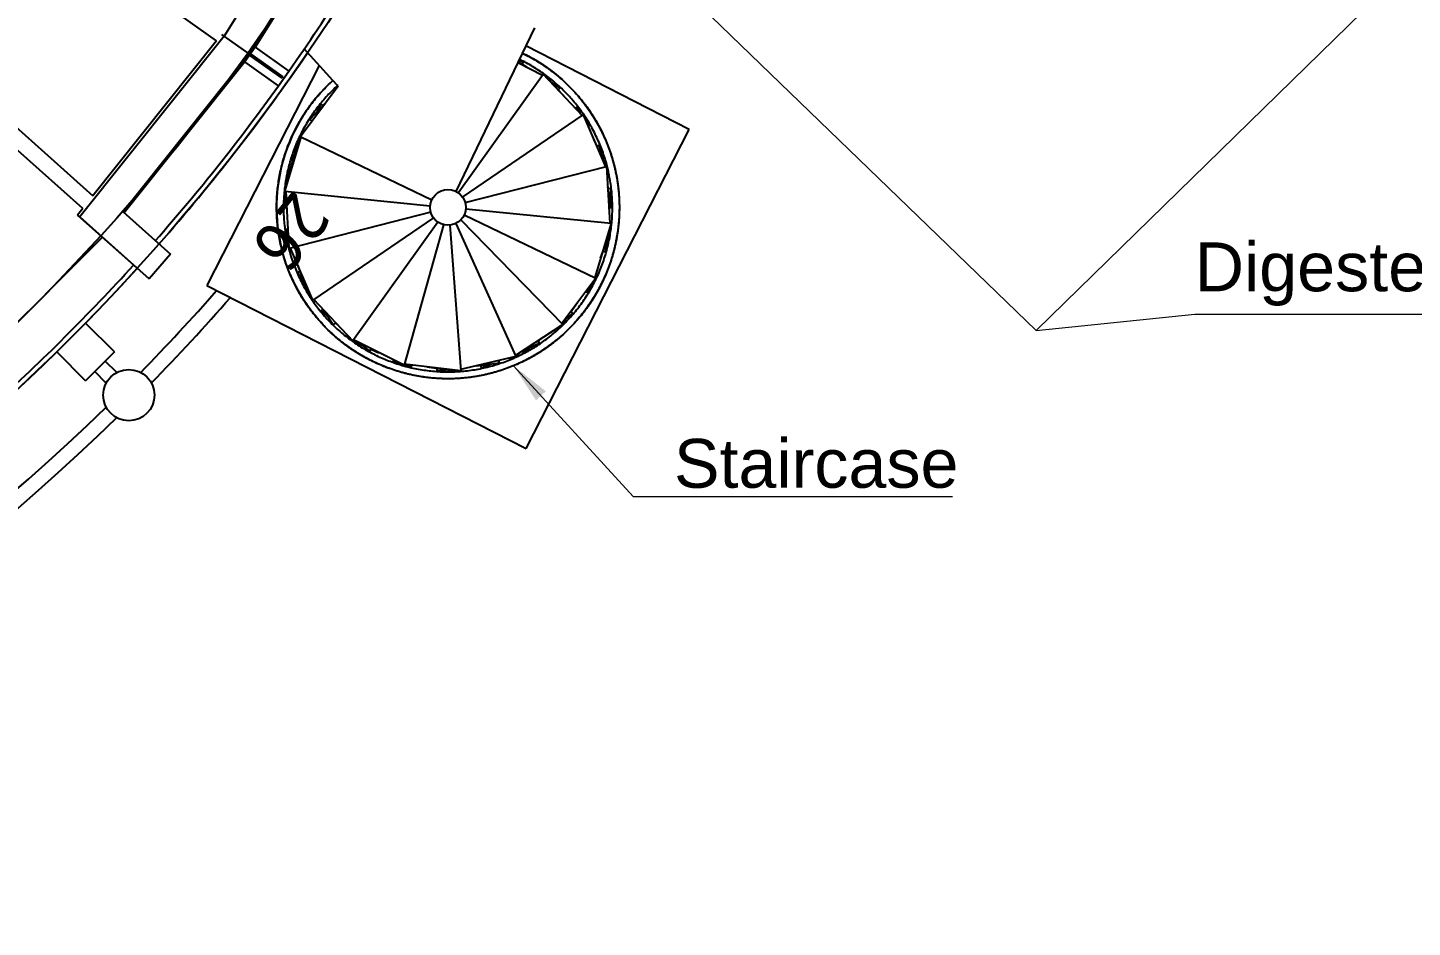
# Model space of a CAD drawing. Header units: millimetres. Extents: x 0 to 118900, y 0 to 84100.
# Drawn here: x 33333 to 41833, y 6496 to 12020 of the extents above; entities that cross this region are included whole.
import ezdxf

# ---------------------------------------------------------------- set-up
doc = ezdxf.new("R2010")
doc.units = ezdxf.units.MM
doc.header["$LTSCALE"] = 100
doc.layers.add('4003-AREA-04.1_F-Foundation', color=7, linetype='Continuous', lineweight=25, true_color=0xadadad)
for name, color, linetype, lineweight in [('4003-AREA-04.1_T-Tank', 7, 'Continuous', 25), ('Dimension', 7, 'Continuous', 18), ('Symbol', 7, 'Continuous', 18), ('Visible', 7, 'Continuous', 25)]:
    doc.layers.add(name, color=color, linetype=linetype, lineweight=lineweight)
doc.styles.add('Text Style176', font='tahoma.ttf')
doc.styles.add('Title', font='arial.ttf')
doc.dimstyles.new('Default - Method 2a$7', dxfattribs={"dimscale": 100, "dimtxt": 3, "dimasz": 2.5, "dimexe": 3, "dimexo": 0.5, "dimgap": 0.7, "dimtad": 0, "dimtoh": 1, "dimdec": 1, "dimrnd": 1e-08, "dimtxsty": 'Title', "dimcen": 0.09, "dimdle": 10, "dimclrd": 256, "dimclre": 256, "dimclrt": 7, "dimazin": 2, "dimtfac": 0.833333, "dimtdec": 1, "dimtmove": 0, "dimatfit": 3, "dimfxl": 1, "dimtolj": 1, "dimlwd": -1, "dimlwe": -1, "dimarcsym": 0})
doc.dimstyles.new('Default - Method 2b', dxfattribs={"dimscale": 100, "dimtxt": 3, "dimasz": 2.5, "dimexe": 3, "dimexo": 0.5, "dimgap": 0.7, "dimtad": 0, "dimtoh": 1, "dimdec": 1, "dimrnd": 1e-08, "dimtxsty": 'Title', "dimcen": 0.09, "dimdle": 10, "dimclrd": 256, "dimclre": 256, "dimclrt": 7, "dimadec": 0, "dimazin": 2, "dimtfac": 0.833333, "dimtdec": 1, "dimtmove": 0, "dimatfit": 3, "dimfxl": 1, "dimtolj": 1, "dimlwd": -1, "dimlwe": -1, "dimarcsym": 0})

# ---------------------------------------------------------------- blocks, each defined once
blk = doc.blocks.new('*D26')
at = {"layer": 'Defpoints', "color": 0, "transparency": 16777216}
for p in [(24937.9, 18779.6), (55187.9, 18779.6), (55187.9, 4279.6)]:
    blk.add_point(p, dxfattribs=at)
at = {"layer": 'Dimension', "transparency": 16777216}
for p, q in [((24937.9, 18729.6), (24937.9, 3979.6)), ((55187.9, 18729.6), (55187.9, 3979.6)), ((25187.9, 4279.6), (54937.9, 4279.6))]:
    blk.add_line(p, q, dxfattribs=at)
for points in [[(25187.9, 4321.3), (25187.9, 4237.9), (24937.9, 4279.6)], [(54937.9, 4321.3), (54937.9, 4237.9), (55187.9, 4279.6)]]:
    blk.add_solid(points, dxfattribs=at)
at = {"layer": 'Dimension', "color": 7, "transparency": 16777216, "insert": (39499, 4349.6), "char_height": 300, "attachment_point": 7, "style": 'Title'}
blk.add_mtext('\\A1;30250', dxfattribs=at)

msp = doc.modelspace()

# ---------------------------------------------------------------- linework, layer by layer
at = {"layer": '4003-AREA-04.1_F-Foundation'}
msp.add_circle((24937.91, 18779.59), 12250, dxfattribs=at)
at = {"layer": '4003-AREA-04.1_T-Tank'}
msp.add_circle((24937.91, 18779.59), 11950, dxfattribs=at)
at = {"layer": 'Visible'}
for p, q in [((34492.81, 11939.4), (27283.22, 17054.37)), ((27191.49, 16832.91), (33733.5, 10987.17)), ((33670.56, 10909.3), (27150.95, 16735.03)), ((35240.66, 13086.09), (34538.41, 11968.35)), ((35405.14, 12995.2), (34691.68, 11859.62)), ((35384.28, 12943.89), (34728.85, 11900.68)), ((36444.13, 12020.35), (35960.34, 11015.28)), ((34538.41, 11968.35), (33653.39, 10858.46)), ((34492.2, 11939.83), (33732.94, 10987.67)), ((34538.41, 11968.35), (34523.76, 11978.75)), ((34691.68, 11859.62), (34538.41, 11968.35)), ((34729.06, 11900.53), (34665.41, 11810.81)), ((34720.98, 11906.26), (34729.06, 11900.53)), ((34729.06, 11900.53), (34936.22, 11753.55)), ((37392.69, 11396.16), (36390.05, 11907.99)), ((34691.68, 11859.62), (33918.37, 10889.82)), ((34665.41, 11810.81), (34657.33, 11816.55)), ((34894.16, 11709.83), (34694.34, 11851.59)), ((34700.13, 11859.75), (34899.95, 11717.98)), ((35206.95, 11696.66), (35030.78, 11890.3)), ((36376.3, 11809.48), (36346.78, 11818.1)), ((34665.2, 11810.96), (33925.56, 10883.39)), ((35123.08, 11788.85), (34432.97, 10436.97)), ((34872.57, 11663.84), (34665.41, 11810.81)), ((34872.57, 11663.84), (34936.22, 11753.55)), ((35974.42, 11007.16), (36497.62, 11735.18)), ((36340.97, 11806.04), (36493.43, 11729.35)), ((36396.54, 11778.09), (36343.44, 11811.17)), ((36368.97, 11795.26), (36376.3, 11809.48)), ((36497.62, 11735.18), (36736.41, 11481.75)), ((34899.95, 11717.98), (34894.16, 11709.83)), ((35005.11, 11350.32), (35237.92, 11662.62)), ((35235.49, 11665.29), (35206.95, 11696.66)), ((35208.21, 11634.62), (35225.53, 11646)), ((35237.92, 11662.62), (35235.49, 11665.29)), ((36509.98, 11726.21), (36508.26, 11723.89)), ((36518.74, 11716.62), (36509.98, 11726.21)), ((36511.84, 11720.09), (36530.35, 11710.78)), ((36530.35, 11710.78), (36525.96, 11705.1)), ((36636.32, 11587.97), (36527.48, 11707.06)), ((36600.02, 11651.33), (36549.85, 11682.58)), ((36589.12, 11639.61), (36600.02, 11651.33)), ((35213.22, 11629.48), (35208.21, 11634.62)), ((35157.37, 11554.57), (35064.33, 11457.07)), ((35132.89, 11552.01), (35105.13, 11499.83)), ((35145.32, 11541.94), (35132.89, 11552.01)), ((36001.69, 10980.63), (36742.34, 11485.8)), ((36706.27, 11535.08), (36694.65, 11526.07)), ((36729.46, 11489.13), (36706.27, 11535.08)), ((36742.34, 11485.8), (36880.04, 11165.99)), ((35064.33, 11457.07), (35078.1, 11448.24)), ((35077.8, 11448.43), (35076.66, 11446.31)), ((36392.42, 9436.7), (37392.69, 11396.16)), ((36750.53, 11466.76), (36764.75, 11451.67)), ((36764.75, 11451.67), (36758.68, 11447.84)), ((36772.77, 11438.68), (36762.31, 11450.13)), ((36764.74, 11433.77), (36772.77, 11438.68)), ((34911.5, 11013.7), (35011.58, 11347.21)), ((34916.27, 11054.25), (35005.11, 11350.32)), ((34990.37, 11318.02), (34977.72, 11260.28)), ((34994.84, 11316.09), (34990.37, 11318.02)), ((35812.92, 10961.49), (35005.11, 11350.32)), ((35017.5, 11366.94), (35023.46, 11386.8)), ((35023.46, 11386.8), (35029.81, 11383.46)), ((36828.9, 11292.05), (36807.51, 11334.44)), ((34978.57, 11261.88), (34949.97, 11208.1)), ((36843.72, 11298.07), (36826.23, 11290.96)), ((36860.99, 11210.24), (36843.72, 11298.07)), ((36881.75, 11187.31), (36855.12, 11240.08)), ((34949.97, 11208.1), (34961.38, 11204.61)), ((36018.25, 10946.38), (36887, 11167.76)), ((36872.04, 11184.57), (36881.75, 11187.31)), ((36887, 11167.76), (36907.02, 10820.14)), ((36888.19, 11147.07), (36896.39, 11128.03)), ((34916.27, 11054.25), (34923.38, 11053.29)), ((34917.46, 11033.56), (34916.27, 11054.25)), ((36896.39, 11128.03), (36889.38, 11126.5)), ((34919.66, 10995.25), (34907.02, 10937.51)), ((35803.58, 10924.61), (34911.5, 11013.7)), ((34938.66, 10665.37), (34918.64, 11012.99)), ((36896.23, 11030.97), (36894.32, 11040.72)), ((36912.13, 11032.77), (36894.89, 11030.82)), ((36902.08, 10905.92), (36912.13, 11032.77)), ((36918.86, 10915.86), (36907.46, 10973.86)), ((33670.5, 10909.36), (33638.91, 10869.74)), ((33918.37, 10889.82), (34208.97, 10630.15)), ((34907.02, 10937.51), (34923.01, 10937.13)), ((35807.42, 10886.76), (34938.66, 10665.37)), ((36022.09, 10908.53), (36914.16, 10819.43)), ((36902.87, 10915.83), (36918.86, 10915.86)), ((33653.39, 10858.46), (33638.91, 10869.74)), ((33638.91, 10869.74), (34038.88, 10512.34)), ((33653.39, 10858.46), (34079.21, 10477.95)), ((35823.97, 10852.5), (35083.33, 10347.33)), ((35851.24, 10825.97), (35328.04, 10097.96)), ((35885.94, 10810.37), (35643.29, 9947.31)), ((35923.88, 10807.58), (35991.05, 9913.58)), ((35960.49, 10817.93), (36329.37, 10000.82)), ((35991.36, 10840.18), (36617.46, 10198.51)), ((36012.75, 10871.64), (36820.55, 10482.81)), ((36914.16, 10819.43), (36814.08, 10485.92)), ((36908.21, 10799.58), (36909.4, 10778.88)), ((33791.51, 10733.38), (32952.67, 9894.46)), ((34931.92, 10782.49), (34916.07, 10780.28)), ((34916.07, 10780.28), (34935.27, 10724.38)), ((36849.57, 10604.18), (36906.43, 10758.86)), ((36906.43, 10758.86), (36896.47, 10760.47)), ((36909.4, 10778.88), (36902.28, 10779.84)), ((34208.97, 10630.15), (34079.21, 10477.95)), ((34893.37, 10656.77), (34893.22, 10656.74)), ((34929.27, 10705.1), (34936.29, 10706.63)), ((34937.47, 10686.06), (34929.27, 10705.1)), ((35083.33, 10347.33), (34945.62, 10667.14)), ((36865.95, 10648.75), (36881.37, 10644.46)), ((36881.37, 10644.46), (36886.03, 10703.38)), ((34991.48, 10560.63), (35042.56, 10411.86)), ((34079.21, 10477.95), (34038.88, 10512.34)), ((35004.47, 10522.81), (34989.81, 10516.41)), ((34989.81, 10516.41), (35023.37, 10467.76)), ((36820.55, 10482.81), (36612.44, 10203.65)), ((36808.16, 10466.19), (36802.21, 10446.34)), ((36817.95, 10484.06), (36827.03, 10496.64)), ((36827.03, 10496.64), (36818.49, 10500.59)), ((34432.97, 10436.97), (36392.42, 9436.7)), ((35042.56, 10411.86), (35052.96, 10417.85)), ((35060.91, 10381.46), (35066.98, 10385.3)), ((35075.13, 10366.37), (35060.91, 10381.46)), ((36759.46, 10400.86), (36772.04, 10393.25)), ((36772.04, 10393.25), (36789.79, 10441.55)), ((36802.21, 10446.34), (36795.85, 10449.68)), ((35328.04, 10097.96), (35089.26, 10351.38)), ((35144.38, 10292.34), (35132, 10282.22)), ((35143.02, 10294.32), (35211, 10195.78)), ((36667.67, 10275.95), (36708.62, 10332.67)), ((33865.13, 10029.15), (33687.91, 10206.37)), ((35132, 10282.22), (35177.44, 10244.43)), ((35211, 10195.78), (35223.68, 10208.72)), ((35222.19, 10207.21), (35235.62, 10196.05)), ((36614.18, 10201.87), (36633.59, 10228.76)), ((36627.62, 10224.01), (36679.83, 10265.56)), ((36679.83, 10265.56), (36666.86, 10276.64)), ((35295.31, 10122.36), (35299.7, 10128.04)), ((35313.83, 10113.04), (35295.31, 10122.36)), ((36617.46, 10198.51), (36326.42, 10007.36)), ((36466.84, 10096.05), (36492.25, 10116.28)), ((36587.74, 10170.51), (36582.91, 10175.82)), ((36600.13, 10187.13), (36587.74, 10170.51)), ((36597.01, 10182.95), (36598.99, 10180.84)), ((36598.99, 10180.84), (36606.6, 10191.38)), ((35336.65, 10101.56), (35332.1, 10095.07)), ((35332.1, 10095.07), (35386.05, 10070.95)), ((35643.29, 9947.31), (35332.23, 10103.79)), ((35368.5, 10085.54), (35431.49, 10033.16)), ((35431.49, 10033.16), (35440.39, 10049.38)), ((35439.19, 10047.18), (35489.38, 10024.74)), ((36368.72, 10035.14), (36375.05, 10023)), ((36375.05, 10023), (36421.29, 10059.81)), ((36379.33, 10042.11), (36475.75, 10082.77)), ((36475.75, 10082.77), (36465.19, 10098.51)), ((33511.13, 10029.6), (33688.36, 9852.37)), ((33865.13, 10029.15), (33688.36, 9852.37)), ((33879.54, 9903.02), (33809.27, 9973.28)), ((35579.07, 9979.62), (35575.27, 9968.86)), ((35575.27, 9968.86), (35605.87, 9964.32)), ((35604.19, 9959.05), (35606.37, 9965.89)), ((35624.77, 9956.63), (35604.19, 9959.05)), ((35991.05, 9913.58), (35645.23, 9954.23)), ((35647.69, 9953.94), (35687.68, 9936.05)), ((35687.68, 9936.05), (35690.67, 9948.88)), ((36329.37, 10000.82), (35990.51, 9920.74)), ((36088.76, 9943.96), (36229.92, 9961.81)), ((36113.54, 9947.09), (36116.82, 9931.43)), ((36116.82, 9931.43), (36171.29, 9954.4)), ((36229.92, 9961.81), (36225.19, 9976.2)), ((36291.87, 9984.67), (36289.15, 9991.31)), ((36309.2, 9996.05), (36291.87, 9984.67)), ((33814.48, 9837.97), (33744.22, 9908.23)), ((35782.74, 9938.06), (35950.21, 9913.21)), ((35844.53, 9928.89), (35843.47, 9912.93)), ((35843.47, 9912.93), (35902.11, 9920.35)), ((35950.29, 9911.23), (35950, 9918.4)), ((35970.46, 9916), (35950.29, 9911.23)), ((35955.39, 9912.44), (35960.57, 9911.67)), ((35960.57, 9911.67), (35960.49, 9913.64))]:
    msp.add_line(p, q, dxfattribs=at)
for centre, radius in [((35912.83, 10916.57), 109.55), ((33953.52, 9763.98), 157.5)]:
    msp.add_circle(centre, radius, dxfattribs=at)
for centre, radius, start, end in [((24937.91, 18779.59), 12796, 45.675698, 314.324302), ((24937.91, 18779.59), 12220, 324.903427, 330.81624), ((24937.91, 18779.59), 12250, 318.687462, 325.649528), ((24937.91, 18779.59), 12220, 318.688617, 324.387669), ((35912.83, 10916.57), 1052.2, 132.140927, 194.296477), ((24937.91, 18779.59), 12250, 300.123307, 317.74649), ((24937.91, 18779.59), 12220, 312.046284, 317.745335), ((24937.91, 18779.59), 12704, 315.67814, 318.770566), ((24937.91, 18779.59), 12796, 315.675698, 318.874672), ((24937.91, 18779.59), 12704, 225.207463, 314.32186)]:
    msp.add_arc(centre, radius, start, end, dxfattribs=at)
for points, knots in [([(36369.12, 11864.51), (36380.08, 11859.24), (36390.95, 11853.77), (36428.8, 11833.91), (36455.27, 11818.51), (36506.75, 11785.48), (36531.78, 11767.82), (36580.18, 11730.43), (36603.58, 11710.67), (36648.54, 11669.2), (36670.14, 11647.48), (36711.31, 11602.25), (36730.93, 11578.73), (36768.01, 11530.09), (36785.5, 11504.94), (36818.2, 11453.26), (36833.44, 11426.68), (36861.52, 11372.35), (36874.38, 11344.55), (36897.61, 11287.97), (36908.01, 11259.16), (36926.22, 11200.77), (36934.07, 11171.16), (36947.13, 11111.41), (36952.36, 11081.23), (36960.17, 11020.57), (36962.75, 10990.05), (36965.25, 10928.94), (36965.16, 10898.3), (36962.33, 10837.21), (36959.57, 10806.7), (36951.42, 10746.09), (36946.02, 10715.93), (36932.62, 10656.26), (36924.62, 10626.69), (36906.07, 10568.41), (36895.52, 10539.65), (36871.97, 10483.21), (36858.95, 10455.48), (36830.57, 10401.3), (36815.18, 10374.81), (36782.19, 10323.31), (36764.56, 10298.27), (36727.21, 10249.84), (36707.46, 10226.42), (36666.03, 10181.43), (36644.32, 10159.82), (36599.13, 10118.61), (36575.61, 10098.97), (36527, 10061.86), (36501.87, 10044.35), (36450.21, 10011.6), (36423.65, 9996.35), (36369.34, 9968.23), (36341.54, 9955.35), (36284.99, 9932.07), (36256.18, 9921.65), (36197.81, 9903.39), (36168.2, 9895.53), (36108.46, 9882.42), (36078.29, 9877.16), (36017.63, 9869.31), (35987.11, 9866.7), (35926, 9864.16), (35895.37, 9864.22), (35834.27, 9867.01), (35803.76, 9869.74), (35743.14, 9877.84), (35712.99, 9883.22), (35653.3, 9896.58), (35623.73, 9904.56), (35565.43, 9923.06), (35536.67, 9933.59), (35480.21, 9957.1), (35452.47, 9970.1), (35398.27, 9998.44), (35371.77, 10013.8), (35320.24, 10046.75), (35295.18, 10064.37), (35246.72, 10101.68), (35223.29, 10121.41), (35178.27, 10162.81), (35156.64, 10184.5), (35115.4, 10229.66), (35095.75, 10253.16), (35058.59, 10301.74), (35041.06, 10326.86), (35008.28, 10378.49), (34993, 10405.05), (34964.84, 10459.34), (34951.94, 10487.12), (34928.62, 10543.66), (34918.18, 10572.46), (34899.87, 10630.82), (34891.99, 10660.42), (34878.83, 10720.14), (34873.55, 10750.32), (34865.65, 10810.97), (34863.02, 10841.49), (34860.43, 10902.59), (34860.47, 10933.22), (34863.22, 10994.32), (34865.92, 11024.84), (34873.98, 11085.46), (34879.34, 11115.62), (34892.64, 11175.32), (34900.6, 11204.9), (34919.06, 11263.21), (34929.57, 11291.98), (34953.04, 11348.46), (34966.01, 11376.21), (34994.31, 11430.43), (35009.65, 11456.94), (35042.57, 11508.49), (35060.16, 11533.57), (35097.44, 11582.05), (35117.15, 11605.5), (35159.79, 11651.95), (35182.88, 11674.87), (35206.95, 11696.66)], [139.6059109, 139.6059109, 139.6059109, 139.6059109, 143.6953322, 143.6953322, 153.9790131, 153.9790131, 164.2626939, 164.2626939, 174.5463747, 174.5463747, 184.8300556, 184.8300556, 195.1137364, 195.1137364, 205.3974173, 205.3974173, 215.6810981, 215.6810981, 225.9647789, 225.9647789, 236.2484598, 236.2484598, 246.5321406, 246.5321406, 256.8158215, 256.8158215, 267.0995023, 267.0995023, 277.3831832, 277.3831832, 287.666864, 287.666864, 297.9505448, 297.9505448, 308.2342257, 308.2342257, 318.5179065, 318.5179065, 328.8015874, 328.8015874, 339.0852682, 339.0852682, 349.368949, 349.368949, 359.6526299, 359.6526299, 369.9363107, 369.9363107, 380.2199916, 380.2199916, 390.5036724, 390.5036724, 400.7873532, 400.7873532, 411.0710341, 411.0710341, 421.3547149, 421.3547149, 431.6383958, 431.6383958, 441.9220766, 441.9220766, 452.2057575, 452.2057575, 462.4894383, 462.4894383, 472.7731191, 472.7731191, 483.0568, 483.0568, 493.3404808, 493.3404808, 503.6241617, 503.6241617, 513.9078425, 513.9078425, 524.1915233, 524.1915233, 534.4752042, 534.4752042, 544.758885, 544.758885, 555.0425659, 555.0425659, 565.3262467, 565.3262467, 575.6099275, 575.6099275, 585.8936084, 585.8936084, 596.1772892, 596.1772892, 606.4609701, 606.4609701, 616.7446509, 616.7446509, 627.0283318, 627.0283318, 637.3120126, 637.3120126, 647.5956934, 647.5956934, 657.8793743, 657.8793743, 668.1630551, 668.1630551, 678.446736, 678.446736, 688.7304168, 688.7304168, 699.0140976, 699.0140976, 709.2977785, 709.2977785, 719.5814593, 719.5814593, 729.8651402, 729.8651402, 740.7846552, 740.7846552, 740.7846552, 740.7846552]), ([(36369.19, 11864.65), (36393.97, 11852.72), (36418.3, 11839.81), (36468.51, 11810.59), (36494.29, 11794.05), (36544.27, 11758.79), (36568.51, 11740.07), (36615.23, 11700.59), (36637.74, 11679.83), (36680.85, 11636.44), (36701.47, 11613.78), (36740.63, 11566.8), (36759.2, 11542.44), (36794.12, 11492.23), (36810.5, 11466.34), (36840.91, 11413.28), (36854.97, 11386.07), (36880.65, 11330.56), (36892.29, 11302.22), (36913.03, 11244.68), (36922.15, 11215.44), (36937.81, 11156.32), (36944.35, 11126.39), (36954.8, 11066.13), (36958.71, 11035.75), (36963.86, 10974.8), (36965.11, 10944.2), (36964.94, 10883.04), (36963.52, 10852.44), (36958.02, 10791.52), (36953.94, 10761.16), (36943.16, 10700.96), (36936.45, 10671.07), (36920.46, 10612.04), (36911.18, 10582.85), (36890.11, 10525.43), (36878.31, 10497.16), (36852.33, 10441.79), (36838.11, 10414.66), (36807.4, 10361.77), (36790.88, 10335.97), (36755.68, 10285.96), (36736.97, 10261.7), (36697.55, 10214.94), (36676.8, 10192.4), (36633.45, 10149.26), (36610.82, 10128.61), (36563.88, 10089.4), (36539.54, 10070.81), (36489.36, 10035.84), (36463.49, 10019.44), (36410.45, 9988.97), (36383.25, 9974.89), (36327.77, 9949.15), (36299.44, 9937.49), (36241.93, 9916.69), (36212.7, 9907.54), (36153.59, 9891.82), (36123.67, 9885.25), (36063.41, 9874.75), (36033.04, 9870.81), (35972.1, 9865.59), (35941.49, 9864.31), (35880.33, 9864.42), (35849.73, 9865.82), (35788.81, 9871.25), (35758.45, 9875.31), (35698.23, 9886.03), (35668.34, 9892.71), (35609.29, 9908.64), (35580.09, 9917.9), (35522.65, 9938.91), (35494.37, 9950.67), (35438.98, 9976.61), (35411.83, 9990.79), (35358.91, 10021.45), (35333.1, 10037.95), (35283.05, 10073.1), (35258.77, 10091.79), (35211.97, 10131.16), (35189.42, 10151.89), (35146.23, 10195.2), (35125.56, 10217.81), (35086.31, 10264.71), (35067.69, 10289.03), (35032.67, 10339.18), (35016.24, 10365.03), (34985.72, 10418.04), (34971.61, 10445.22), (34945.82, 10500.68), (34934.13, 10529), (34913.28, 10586.49), (34904.1, 10615.71), (34895.19, 10649.08), (34894.19, 10652.91), (34893.22, 10656.74)], [284.2964252, 284.2964252, 284.2964252, 284.2964252, 294.1252398, 294.1252398, 305.0528807, 305.0528807, 315.9805217, 315.9805217, 326.9081627, 326.9081627, 337.8358037, 337.8358037, 348.7634447, 348.7634447, 359.6910856, 359.6910856, 370.6187266, 370.6187266, 381.5463676, 381.5463676, 392.4740086, 392.4740086, 403.4016496, 403.4016496, 414.3292905, 414.3292905, 425.2569315, 425.2569315, 436.1845725, 436.1845725, 447.1122135, 447.1122135, 458.0398544, 458.0398544, 468.9674954, 468.9674954, 479.8951364, 479.8951364, 490.8227774, 490.8227774, 501.7504184, 501.7504184, 512.6780593, 512.6780593, 523.6057003, 523.6057003, 534.5333413, 534.5333413, 545.4609823, 545.4609823, 556.3886232, 556.3886232, 567.3162642, 567.3162642, 578.2439052, 578.2439052, 589.1715462, 589.1715462, 600.0991872, 600.0991872, 611.0268281, 611.0268281, 621.9544691, 621.9544691, 632.8821101, 632.8821101, 643.8097511, 643.8097511, 654.7373921, 654.7373921, 665.665033, 665.665033, 676.592674, 676.592674, 687.520315, 687.520315, 698.447956, 698.447956, 709.3755969, 709.3755969, 720.3032379, 720.3032379, 731.2308789, 731.2308789, 742.1585199, 742.1585199, 753.0861609, 753.0861609, 764.0138018, 764.0138018, 774.9414428, 774.9414428, 785.8690838, 785.8690838, 787.2815912, 787.2815912, 787.2815912, 787.2815912]), ([(36369.19, 11864.65), (36395.72, 11851.88), (36421.74, 11837.98), (36473.46, 11807.49), (36499.15, 11790.8), (36548.94, 11755.27), (36573.07, 11736.41), (36619.58, 11696.68), (36641.98, 11675.78), (36684.84, 11632.15), (36705.34, 11609.38), (36744.24, 11562.18), (36762.68, 11537.71), (36797.32, 11487.3), (36813.55, 11461.32), (36843.67, 11408.09), (36857.58, 11380.79), (36882.95, 11325.14), (36894.43, 11296.74), (36914.85, 11239.08), (36923.81, 11209.79), (36939.14, 11150.57), (36945.51, 11120.61), (36955.62, 11060.28), (36959.36, 11029.88), (36964.17, 10968.9), (36965.25, 10938.29), (36964.74, 10877.13), (36963.14, 10846.53), (36957.3, 10785.65), (36953.05, 10755.31), (36941.93, 10695.16), (36935.05, 10665.31), (36918.73, 10606.36), (36909.28, 10577.22), (36887.89, 10519.92), (36875.93, 10491.72), (36849.63, 10436.49), (36835.26, 10409.44), (36804.25, 10356.72), (36787.58, 10331.01), (36752.1, 10281.2), (36733.25, 10257.04), (36693.56, 10210.51), (36672.68, 10188.09), (36629.09, 10145.18), (36606.34, 10124.67), (36559.17, 10085.72), (36534.72, 10067.27), (36484.34, 10032.58), (36458.38, 10016.32), (36405.17, 9986.16), (36377.89, 9972.22), (36322.25, 9946.81), (36293.86, 9935.3), (36236.22, 9914.83), (36206.94, 9905.84), (36147.74, 9890.47), (36117.78, 9884.07), (36057.46, 9873.91), (36027.06, 9870.14), (35966.09, 9865.27), (35935.48, 9864.17), (35874.31, 9864.63), (35843.72, 9866.19), (35782.83, 9871.98), (35752.49, 9876.21), (35692.33, 9887.28), (35662.47, 9894.13), (35603.51, 9910.4), (35574.36, 9919.82), (35517.04, 9941.16), (35488.83, 9953.09), (35433.58, 9979.35), (35406.51, 9993.69), (35353.76, 10024.66), (35328.05, 10041.3), (35278.2, 10076.75), (35254.03, 10095.57), (35207.46, 10135.22), (35185.02, 10156.08), (35142.08, 10199.63), (35121.54, 10222.36), (35082.56, 10269.5), (35064.08, 10293.93), (35029.35, 10344.28), (35013.07, 10370.23), (34982.85, 10423.41), (34968.9, 10450.68), (34943.43, 10506.29), (34931.9, 10534.68), (34910.74, 10594.1), (34901.24, 10625.25), (34893.22, 10656.74)], [185.2178975, 185.2178975, 185.2178975, 185.2178975, 195.1217112, 195.1217112, 205.4058351, 205.4058351, 215.689959, 215.689959, 225.974083, 225.974083, 236.2582069, 236.2582069, 246.5423308, 246.5423308, 256.8264547, 256.8264547, 267.1105787, 267.1105787, 277.3947026, 277.3947026, 287.6788265, 287.6788265, 297.9629504, 297.9629504, 308.2470744, 308.2470744, 318.5311983, 318.5311983, 328.8153222, 328.8153222, 339.0994462, 339.0994462, 349.3835701, 349.3835701, 359.667694, 359.667694, 369.9518179, 369.9518179, 380.2359419, 380.2359419, 390.5200658, 390.5200658, 400.8041897, 400.8041897, 411.0883136, 411.0883136, 421.3724376, 421.3724376, 431.6565615, 431.6565615, 441.9406854, 441.9406854, 452.2248093, 452.2248093, 462.5089333, 462.5089333, 472.7930572, 472.7930572, 483.0771811, 483.0771811, 493.361305, 493.361305, 503.645429, 503.645429, 513.9295529, 513.9295529, 524.2136768, 524.2136768, 534.4978008, 534.4978008, 544.7819247, 544.7819247, 555.0660486, 555.0660486, 565.3501725, 565.3501725, 575.6342965, 575.6342965, 585.9184204, 585.9184204, 596.2025443, 596.2025443, 606.4866682, 606.4866682, 616.7707922, 616.7707922, 627.0549161, 627.0549161, 637.33904, 637.33904, 647.6231639, 647.6231639, 658.5515212, 658.5515212, 658.5515212, 658.5515212]), ([(35235.49, 11665.29), (35213.61, 11645.5), (35192.58, 11624.74), (35152.15, 11581.14), (35132.75, 11558.25), (35096.07, 11510.86), (35078.78, 11486.34), (35046.46, 11435.89), (35031.42, 11409.92), (35003.72, 11356.79), (34991.04, 11329.59), (34968.17, 11274.21), (34957.97, 11245.99), (34940.12, 11188.8), (34932.46, 11159.78), (34919.76, 11101.22), (34914.71, 11071.64), (34907.28, 11012.19), (34904.88, 10982.28), (34902.76, 10922.4), (34903.03, 10892.39), (34906.24, 10832.56), (34909.18, 10802.69), (34917.7, 10743.39), (34923.28, 10713.9), (34937.04, 10655.59), (34945.22, 10626.71), (34964.11, 10569.85), (34974.83, 10541.82), (34998.7, 10486.87), (35011.86, 10459.9), (35040.53, 10407.29), (35056.04, 10381.6), (35089.27, 10331.74), (35107, 10307.53), (35144.53, 10260.82), (35164.35, 10238.29), (35205.88, 10195.1), (35227.63, 10174.42), (35272.83, 10135.1), (35296.33, 10116.43), (35344.86, 10081.29), (35369.92, 10064.78), (35421.38, 10034.09), (35447.81, 10019.88), (35501.79, 9993.89), (35529.39, 9982.09), (35585.47, 9961), (35614, 9951.69), (35671.73, 9935.67), (35700.98, 9928.94), (35759.91, 9918.12), (35789.64, 9914.02), (35849.29, 9908.48), (35879.27, 9907.03), (35939.18, 9906.82), (35969.17, 9908.05), (36028.87, 9913.16), (36058.62, 9917.05), (36117.63, 9927.45), (36146.92, 9933.98), (36204.77, 9949.58), (36233.37, 9958.68), (36289.59, 9979.37), (36317.27, 9990.98), (36371.44, 10016.59), (36397.97, 10030.61), (36449.65, 10060.93), (36474.83, 10077.25), (36523.6, 10112.05), (36547.23, 10130.55), (36592.72, 10169.55), (36614.61, 10190.08), (36656.45, 10232.96), (36676.43, 10255.35), (36714.29, 10301.79), (36732.2, 10325.87), (36765.78, 10375.49), (36781.48, 10401.07), (36810.51, 10453.48), (36823.87, 10480.35), (36848.14, 10535.13), (36859.05, 10563.09), (36878.35, 10619.81), (36886.74, 10648.63), (36900.91, 10706.84), (36906.7, 10736.29), (36915.64, 10795.53), (36918.8, 10825.37), (36922.43, 10885.18), (36922.92, 10915.19), (36921.23, 10975.08), (36919.04, 11005.01), (36912.03, 11064.51), (36907.19, 11094.13), (36894.92, 11152.77), (36887.47, 11181.84), (36870.02, 11239.16), (36860.02, 11267.46), (36837.55, 11323), (36825.06, 11350.29), (36797.74, 11403.61), (36782.89, 11429.69), (36750.93, 11480.37), (36733.81, 11505.02), (36697.48, 11552.66), (36678.24, 11575.69), (36637.81, 11619.91), (36616.6, 11641.14), (36572.4, 11681.59), (36549.38, 11700.84), (36501.76, 11737.21), (36477.12, 11754.34), (36426.46, 11786.32), (36400.39, 11801.2), (36366.12, 11818.78), (36358.45, 11822.59), (36350.73, 11826.31)], [0, 0, 0, 0, 10.0075206, 10.0075206, 20.1697696, 20.1697696, 30.3318375, 30.3318375, 40.4939056, 40.4939056, 50.6559737, 50.6559737, 60.8180418, 60.8180418, 70.9801099, 70.9801099, 81.142178, 81.142178, 91.3042461, 91.3042461, 101.4663142, 101.4663142, 111.6283823, 111.6283823, 121.7904504, 121.7904504, 131.9525185, 131.9525185, 142.1145866, 142.1145866, 152.2766547, 152.2766547, 162.4387228, 162.4387228, 172.6007909, 172.6007909, 182.762859, 182.762859, 192.9249271, 192.9249271, 203.0869952, 203.0869952, 213.2490633, 213.2490633, 223.4111314, 223.4111314, 233.5731995, 233.5731995, 243.7352676, 243.7352676, 253.8973357, 253.8973357, 264.0594038, 264.0594038, 274.2214719, 274.2214719, 284.38354, 284.38354, 294.5456081, 294.5456081, 304.7076762, 304.7076762, 314.8697443, 314.8697443, 325.0318124, 325.0318124, 335.1938805, 335.1938805, 345.3559486, 345.3559486, 355.5180167, 355.5180167, 365.6800849, 365.6800849, 375.842153, 375.842153, 386.0042211, 386.0042211, 396.1662892, 396.1662892, 406.3283573, 406.3283573, 416.4904254, 416.4904254, 426.6524935, 426.6524935, 436.8145616, 436.8145616, 446.9766297, 446.9766297, 457.1386978, 457.1386978, 467.3007659, 467.3007659, 477.462834, 477.462834, 487.6249021, 487.6249021, 497.7869702, 497.7869702, 507.9490383, 507.9490383, 518.1111064, 518.1111064, 528.2731745, 528.2731745, 538.4352426, 538.4352426, 548.5973107, 548.5973107, 558.7593788, 558.7593788, 568.9214469, 568.9214469, 579.083515, 579.083515, 581.9883814, 581.9883814, 581.9883814, 581.9883814])]:
    msp.add_open_spline(points, degree=3, knots=knots, dxfattribs=at)

# ---------------------------------------------------------------- texts
at = {"layer": 'Symbol', "color": 7, "insert": (34969.94, 11040.39), "char_height": 300, "attachment_point": 7, "rotation": 231.431262, "style": 'Text Style176'}
msp.add_mtext('26', dxfattribs=at)
at = {"layer": 'Symbol', "color": 7, "char_height": 300, "attachment_point": 7, "style": 'Title'}
for s, insert, width in [('\\fArial|b0|i0;Digester House Top', (40497.32, 10311.3), 3726.6772), ('\\fArial|b0|i0;Staircase', (37300.22, 9191.05), 1746.9513)]:
    msp.add_mtext(s, dxfattribs=dict(at, insert=insert, width=width))

# ---------------------------------------------------------------- dimensions: what is measured, and where the dimension line sits
at = {"layer": 'Dimension'}
dim = msp.add_linear_dim(base=(55187.91, 4279.59), p1=(24937.91, 18779.59), p2=(55187.91, 18779.59), angle=180, dimstyle='Default - Method 2b', override={"dimgap": 0.7, "dimtad": 1, "dimtoh": 0, "dimdec": 1, "dimtol": 0, "dimlim": 0, "dimtp": 0, "dimtm": 0, "dimtdec": 1, "dimtofl": 0, "dimatfit": 1}, dxfattribs=at)
dim.commit()
dim.dimension.update_dxf_attribs({"geometry": '*D26', "text_midpoint": (40062.91, 4279.59), "dimtype": 160})

# ---------------------------------------------------------------- leaders
at = {"layer": 'Symbol'}
msp.add_leader([(42960.49, 13518.67), (39523.15, 10161.3)], dimstyle='Default - Method 2a$7', override={"dimtad": 0}, dxfattribs=at)
at = {"layer": 'Symbol', "annotation_type": 0, "has_hookline": 1, "hookline_direction": 0}
for points, text_width in [([(36811.08, 12782.7), (39523.15, 10161.3), (40497.32, 10261.3)], 3677.97), ([(36314.91, 9944.39), (37050.22, 9141.05), (37300.22, 9141.05)], 1710.78)]:
    msp.add_leader(points, dimstyle='Default - Method 2a$7', override={"dimgap": 0, "dimtad": 1}, dxfattribs=dict(at, text_width=text_width))

doc.saveas('drawing.dxf')
